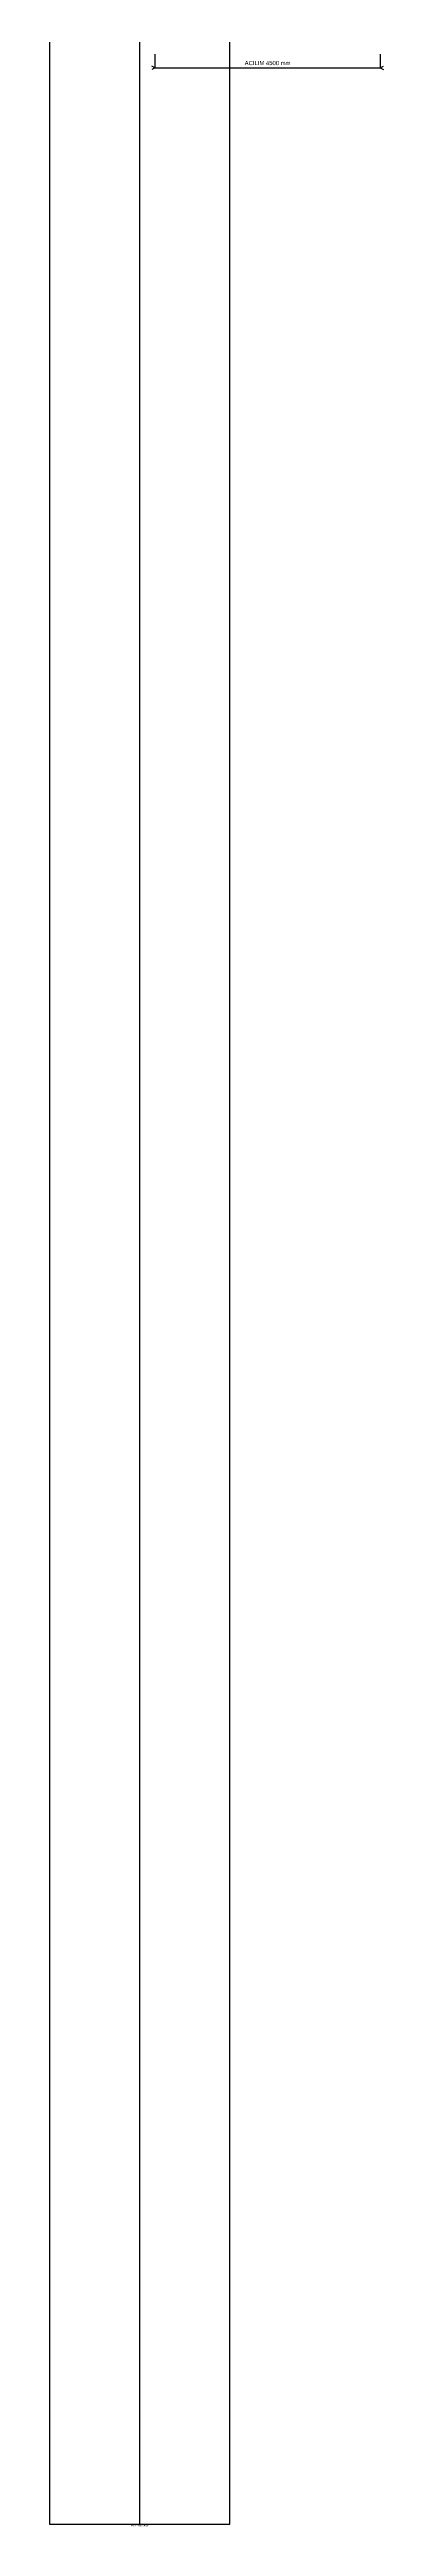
# Model space of a CAD drawing. Extents: x -77466 to 82054, y -57846 to 44600.
# Drawn here: x -8050 to -1389, y -57846 to -8356 of the extents above; entities that cross this region are included whole.
import ezdxf
from ezdxf.enums import TextEntityAlignment as Align

# ---------------------------------------------------------------- set-up
doc = ezdxf.new("R2010")
doc.units = 0
doc.layers.add('BLOCKREF', color=8, linetype='CONTINUOUS')
doc.layers.add('DIM', color=1, linetype='CONTINUOUS')

msp = doc.modelspace()

# ---------------------------------------------------------------- linework, layer by layer
at = {"layer": 'BLOCKREF', "color": 8}
msp.add_line((-6250, -57800), (-6250, 44600), dxfattribs=at)
msp.add_lwpolyline([(-8050, -57800), (-4450, -57800), (-4450, 44600), (-8050, 44600)], close=True, dxfattribs=at)
at = {"layer": 'DIM', "color": 1}
for p, q in [((-5950, -8720), (-6011.3415, -8686.2772)), ((-5950, -8720), (-6011.3415, -8753.7228)), ((-5950, -8450), (-5950, -8720)), ((-5950, -8720), (-1450, -8720)), ((-1450, -8450), (-1450, -8720)), ((-1450, -8720), (-1388.6585, -8686.2772)), ((-1450, -8720), (-1388.6585, -8753.7228))]:
    msp.add_line(p, q, dxfattribs=at)

# ---------------------------------------------------------------- texts
at = {"layer": 'BLOCKREF', "color": 8}
msp.add_text('Duvar Tarama Block', height=28, dxfattribs=at).set_placement((-6250, -57832), align=Align.MIDDLE_CENTER)
at = {"layer": 'DIM', "color": 1}
msp.add_text('ACILIM 4500 mm', height=85, dxfattribs=at).set_placement((-3700, -8625), align=Align.MIDDLE_CENTER)

doc.saveas('drawing.dxf')
